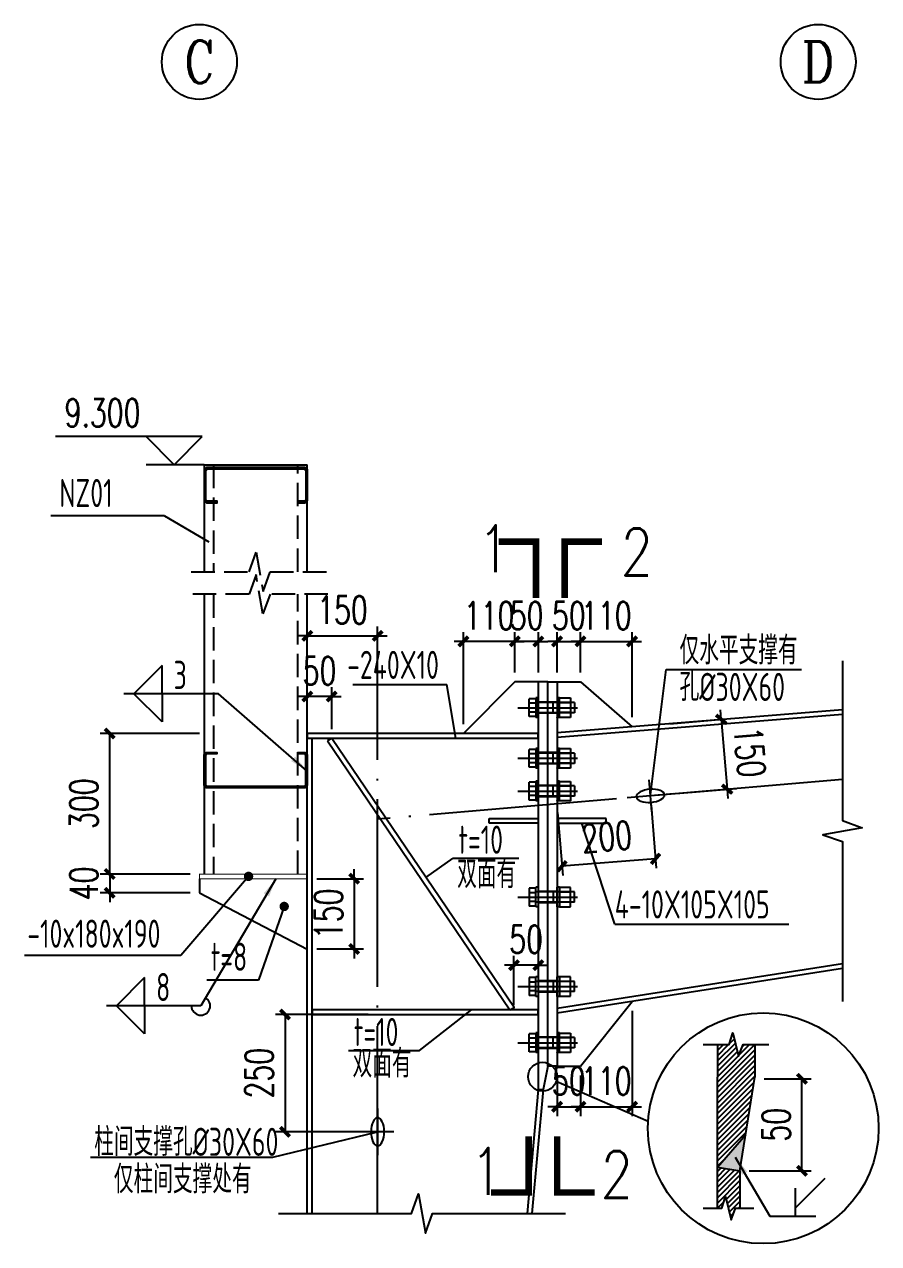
# Model space of a CAD drawing. Extents: x -89996 to 1006241, y -2176 to 440573.
# Drawn here: x 817193 to 826304, y 34280 to 47289 of the extents above; entities that cross this region are included whole.
import ezdxf
from ezdxf.enums import TextEntityAlignment as Align

# ---------------------------------------------------------------- set-up
doc = ezdxf.new("R2010")
doc.units = 0
doc.header["$LTSCALE"] = 1000
doc.header["$MEASUREMENT"] = 0
doc.linetypes.add('DASH', pattern=[0.35, 0.25, -0.1])
doc.linetypes.add('DOTE', pattern=[2.42, 2, -0.2, 0.02, -0.2])
for name, color, linetype in [('AXIS', 3, 'Continuous'), ('AXIS_TEXT', 7, 'Continuous'), ('DOTE', 1, 'DOTE'), ('GL', 150, 'Continuous'), ('LT', 27, 'Continuous'), ('PUB_TEXT', 7, 'Continuous'), ('PZ', 202, 'Continuous'), ('TEXT', 7, 'Continuous'), ('THIN', 7, 'Continuous'), ('WELD', 7, 'Continuous'), ('钢柱', 2, 'Continuous')]:
    doc.layers.add(name, color=color, linetype=linetype)
doc.styles.add('_TCH_AXIS', font='COMPLEX', dxfattribs={"bigfont": 'GBCBIG'})
doc.styles.add('_TCH_DIM', font='SIMPLEX', dxfattribs={"bigfont": 'GBCBIG'})
doc.styles.add('_TCH_DIM_T3', font='SIMPLEX', dxfattribs={"width": 0.705882, "bigfont": 'GBCBIG'})
doc.styles.add('SIM-TSSC', font='simplex.shx', dxfattribs={"width": 0.8, "bigfont": 'tssdchn.shx'})
doc.styles.get("Standard").update_dxf_attribs({"font": 'gbenor.shx', "bigfont": 'gbcbig.shx'})
doc.styles.add('TSSD_Label', font='tssdeng.shx', dxfattribs={"width": 0.7, "bigfont": 'hztxt.shx'})
doc.styles.add('TSSD_Norm', font='tssdeng.shx', dxfattribs={"bigfont": 'hztxt.shx'})
doc.dimstyles.new('TCH_100_5', dxfattribs={"dimtxt": 297.5, "dimasz": 100, "dimexe": 100, "dimexo": 100, "dimgap": 126.25, "dimtad": 1, "dimdec": 0, "dimlfac": 0.2, "dimzin": 0, "dimdsep": 46, "dimtxsty": '_TCH_DIM_T3', "dimblk": 'ARCHTICK', "dimcen": 0.09, "dimclrd": 126, "dimclre": 126, "dimclrt": 7, "dimazin": 2, "dimtfac": 1, "dimtdec": 0, "dimtix": 1, "dimtmove": 2, "dimatfit": 3, "dimfxl": 0, "dimtolj": 1, "dimtzin": 0, "dimarcsym": 0})
doc.dimstyles.new('TSSD_LEADER_STYLE_200.0', dxfattribs={"dimtxt": 0.18, "dimasz": 200, "dimexe": 0.18, "dimexo": 0.0625, "dimgap": 0.09, "dimtad": 0, "dimtih": 1, "dimtoh": 1, "dimdec": 4, "dimzin": 0, "dimdsep": 46, "dimtxsty": 'Standard', "dimcen": 0.09, "dimadec": 0, "dimazin": 0, "dimtfac": 1, "dimtdec": 4, "dimtofl": 0, "dimtmove": 0, "dimatfit": 3, "dimfxl": 0, "dimtolj": 1, "dimtzin": 0, "dimarcsym": 0})

# ---------------------------------------------------------------- blocks, each defined once
blk = doc.blocks.new('_ArchTick')
at = {"color": 0, "linetype": 'ByBlock', "const_width": 0.4}
blk.add_lwpolyline([(-0.5, -0.5), (0.5, 0.5)], dxfattribs=at)
blk = doc.blocks.new('*D406')
at = {"layer": 'Defpoints', "color": 0, "transparency": 16777216}
for p in [(823871, 39059), (822873, 38979), (822927, 38307)]:
    blk.add_point(p, dxfattribs=at)
at = {"layer": 'GL', "color": 126, "lineweight": -2, "transparency": 16777216}
for p, q in [((823879, 38959), (823933, 38287)), ((822881, 38879), (822935, 38207)), ((823925, 38386), (822927, 38307))]:
    blk.add_line(p, q, dxfattribs=at)
at = {"layer": 'GL', "color": 126, "lineweight": -2, "transparency": 16777216, "xscale": 100, "yscale": 100, "zscale": 100}
for p, rotation in [((822927, 38307), 184.5739212586656), ((823925, 38386), 4.573921258665656)]:
    blk.add_blockref('_ArchTick', p, dxfattribs=dict(at, rotation=rotation))
at = {"layer": 'GL', "color": 7, "transparency": 16777216, "insert": (823404, 38621), "char_height": 297.5, "attachment_point": 5, "rotation": 4.5739, "style": '_TCH_DIM_T3'}
blk.add_mtext('\\A1;200', dxfattribs=at)
blk = doc.blocks.new('*D407')
at = {"layer": 'Defpoints', "color": 0, "transparency": 16777216}
for p in [(818103, 39724), (819161, 39724), (819061, 38224)]:
    blk.add_point(p, dxfattribs=at)
at = {"layer": 'GL', "color": 126, "lineweight": -2, "transparency": 16777216}
for p, q in [((819061, 39724), (818003, 39724)), ((818103, 38224), (818103, 39724)), ((818961, 38224), (818003, 38224))]:
    blk.add_line(p, q, dxfattribs=at)
at = {"layer": 'GL', "color": 126, "lineweight": -2, "transparency": 16777216, "xscale": 100, "yscale": 100, "zscale": 100}
for p, rotation in [((818103, 39724), 90), ((818103, 38224), 270)]:
    blk.add_blockref('_ArchTick', p, dxfattribs=dict(at, rotation=rotation))
at = {"layer": 'GL', "color": 7, "transparency": 16777216, "insert": (817828, 38974), "char_height": 297.5, "attachment_point": 5, "rotation": 90, "style": '_TCH_DIM_T3'}
blk.add_mtext('\\A1;300', dxfattribs=at)
blk = doc.blocks.new('*D595')
at = {"layer": 'Defpoints', "color": 0, "transparency": 16777216}
for p in [(823977, 39820), (824041, 39073), (824689, 39129)]:
    blk.add_point(p, dxfattribs=at)
at = {"layer": 'GL', "color": 126, "lineweight": -2, "transparency": 16777216}
for p, q in [((824625, 39875), (824616, 39975)), ((824077, 39828), (824724, 39884)), ((824625, 39875), (824689, 39129)), ((824141, 39082), (824788, 39137)), ((824689, 39129), (824697, 39029))]:
    blk.add_line(p, q, dxfattribs=at)
at = {"layer": 'GL', "color": 126, "lineweight": -2, "transparency": 16777216, "xscale": 100, "yscale": 100, "zscale": 100}
for p, rotation in [((824625, 39875), 274.8994840941116), ((824689, 39129), 94.89948409411167)]:
    blk.add_blockref('_ArchTick', p, dxfattribs=dict(at, rotation=rotation))
at = {"layer": 'GL', "color": 7, "transparency": 16777216, "insert": (824931, 39526), "char_height": 297.5, "attachment_point": 5, "rotation": 274.8995, "style": '_TCH_DIM_T3'}
blk.add_mtext('\\A1;150', dxfattribs=at)
blk = doc.blocks.new('*D596')
at = {"layer": 'Defpoints', "color": 0, "transparency": 16777216}
for p in [(820961, 36724), (819973, 35474), (820961, 35474)]:
    blk.add_point(p, dxfattribs=at)
at = {"layer": 'GL', "color": 126, "lineweight": -2, "transparency": 16777216}
for p, q in [((820861, 36724), (819873, 36724)), ((819973, 36724), (819973, 35474)), ((820861, 35474), (819873, 35474))]:
    blk.add_line(p, q, dxfattribs=at)
at = {"layer": 'GL', "color": 126, "lineweight": -2, "transparency": 16777216, "xscale": 100, "yscale": 100, "zscale": 100}
for p, rotation in [((819973, 36724), 90), ((819973, 35474), 270)]:
    blk.add_blockref('_ArchTick', p, dxfattribs=dict(at, rotation=rotation))
at = {"layer": 'GL', "color": 7, "transparency": 16777216, "insert": (819698, 36099), "char_height": 297.5, "attachment_point": 5, "rotation": 90, "style": '_TCH_DIM_T3'}
blk.add_mtext('\\A1;250', dxfattribs=at)
blk = doc.blocks.new('_WELD004')
at = {"color": 0, "linetype": 'ByBlock'}
for p, q in [((0, 1), (1, 0)), ((0, 0), (0, 1))]:
    blk.add_line(p, q, dxfattribs=at)
blk = doc.blocks.new('*D408')
at = {"layer": 'Defpoints', "color": 0, "transparency": 16777216}
for p in [(824982, 36039), (825486, 36039), (824825, 35057)]:
    blk.add_point(p, dxfattribs=at)
at = {"layer": 'GL', "color": 126, "lineweight": -2, "transparency": 16777216}
for p, q in [((825082, 36039), (825586, 36039)), ((825486, 35057), (825486, 36039)), ((824925, 35057), (825586, 35057))]:
    blk.add_line(p, q, dxfattribs=at)
at = {"layer": 'GL', "color": 126, "lineweight": -2, "transparency": 16777216, "xscale": 100, "yscale": 100, "zscale": 100}
for p, rotation in [((825486, 36039), 90), ((825486, 35057), 270)]:
    blk.add_blockref('_ArchTick', p, dxfattribs=dict(at, rotation=rotation))
at = {"layer": 'GL', "color": 7, "transparency": 16777216, "insert": (825211, 35548), "char_height": 297.5, "attachment_point": 5, "rotation": 90, "style": '_TCH_DIM_T3'}
blk.add_mtext('\\A1;50', dxfattribs=at)
blk = doc.blocks.new('_WELD008')
at = {"color": 0, "linetype": 'ByBlock'}
for p, q in [((0, 0.3), (1.061, 1.361)), ((0, 0), (0, 1))]:
    blk.add_line(p, q, dxfattribs=at)
for tag, p in [('C', (1.286, 1.416)), ('B', (0.288, 0.856)), ('A', (-0.303, -0.009))]:
    blk.add_attdef(tag, text='', height=0.8, dxfattribs=at).set_placement(p, align=Align.CENTER)
blk = doc.blocks.new('*D597')
at = {"layer": 'Defpoints', "color": 0, "transparency": 16777216}
for p in [(819061, 38224), (818103, 38024), (819061, 38024)]:
    blk.add_point(p, dxfattribs=at)
at = {"layer": 'GL', "color": 126, "lineweight": -2, "transparency": 16777216}
for p, q in [((818103, 38224), (818103, 38324)), ((818961, 38224), (818003, 38224)), ((818103, 38224), (818103, 38024)), ((818961, 38024), (818003, 38024)), ((818103, 38024), (818103, 37924))]:
    blk.add_line(p, q, dxfattribs=at)
at = {"layer": 'GL', "color": 126, "lineweight": -2, "transparency": 16777216, "xscale": 100, "yscale": 100, "zscale": 100}
for p, rotation in [((818103, 38224), 270), ((818103, 38024), 90)]:
    blk.add_blockref('_ArchTick', p, dxfattribs=dict(at, rotation=rotation))
at = {"layer": 'GL', "color": 7, "transparency": 16777216, "insert": (817828, 38124), "char_height": 297.5, "attachment_point": 5, "rotation": 90, "style": '_TCH_DIM_T3'}
blk.add_mtext('\\A1;40', dxfattribs=at)
blk = doc.blocks.new('*D409')
at = {"layer": 'Defpoints', "color": 0, "transparency": 16777216}
for p in [(820211, 38174), (820211, 37424), (820711, 37424)]:
    blk.add_point(p, dxfattribs=at)
at = {"layer": 'GL', "color": 126, "lineweight": -2, "transparency": 16777216}
for p, q in [((820711, 38174), (820711, 38274)), ((820311, 38174), (820811, 38174)), ((820711, 38174), (820711, 37424)), ((820311, 37424), (820811, 37424)), ((820711, 37424), (820711, 37324))]:
    blk.add_line(p, q, dxfattribs=at)
at = {"layer": 'GL', "color": 126, "lineweight": -2, "transparency": 16777216, "xscale": 100, "yscale": 100, "zscale": 100}
for p, rotation in [((820711, 38174), 270), ((820711, 37424), 90)]:
    blk.add_blockref('_ArchTick', p, dxfattribs=dict(at, rotation=rotation))
at = {"layer": 'GL', "color": 7, "transparency": 16777216, "insert": (820436, 37799), "char_height": 297.5, "attachment_point": 5, "rotation": 90, "style": '_TCH_DIM_T3'}
blk.add_mtext('\\A1;150', dxfattribs=at)
blk = doc.blocks.new('*D598')
at = {"layer": 'Defpoints', "color": 0, "transparency": 16777216}
for p in [(823125, 40706), (822875, 40274), (823125, 40274)]:
    blk.add_point(p, dxfattribs=at)
at = {"layer": 'GL', "color": 126, "lineweight": -2, "transparency": 16777216}
for p, q in [((822875, 40374), (822875, 40806)), ((823125, 40374), (823125, 40806)), ((822875, 40706), (822775, 40706)), ((822875, 40706), (823125, 40706)), ((823125, 40706), (823225, 40706))]:
    blk.add_line(p, q, dxfattribs=at)
at = {"layer": 'GL', "color": 126, "lineweight": -2, "transparency": 16777216, "xscale": 100, "yscale": 100, "zscale": 100}
blk.add_blockref('_ArchTick', (822875, 40706), dxfattribs=at)
at = {"layer": 'GL', "color": 126, "lineweight": -2, "transparency": 16777216, "xscale": 100, "yscale": 100, "zscale": 100, "rotation": 180}
blk.add_blockref('_ArchTick', (823125, 40706), dxfattribs=at)
at = {"layer": 'GL', "color": 7, "transparency": 16777216, "insert": (823000, 40981), "char_height": 297.5, "attachment_point": 5, "style": '_TCH_DIM_T3'}
blk.add_mtext('\\A1;50', dxfattribs=at)
blk = doc.blocks.new('*D599')
at = {"layer": 'Defpoints', "color": 0, "transparency": 16777216}
for p in [(823675, 40706), (823125, 40274), (823675, 39796)]:
    blk.add_point(p, dxfattribs=at)
at = {"layer": 'GL', "color": 126, "lineweight": -2, "transparency": 16777216}
for p, q in [((823125, 40374), (823125, 40806)), ((823675, 39896), (823675, 40806)), ((823125, 40706), (823025, 40706)), ((823125, 40706), (823675, 40706)), ((823675, 40706), (823775, 40706))]:
    blk.add_line(p, q, dxfattribs=at)
at = {"layer": 'GL', "color": 126, "lineweight": -2, "transparency": 16777216, "xscale": 100, "yscale": 100, "zscale": 100}
blk.add_blockref('_ArchTick', (823125, 40706), dxfattribs=at)
at = {"layer": 'GL', "color": 126, "lineweight": -2, "transparency": 16777216, "xscale": 100, "yscale": 100, "zscale": 100, "rotation": 180}
blk.add_blockref('_ArchTick', (823675, 40706), dxfattribs=at)
at = {"layer": 'GL', "color": 7, "transparency": 16777216, "insert": (823400, 40981), "char_height": 297.5, "attachment_point": 5, "style": '_TCH_DIM_T3'}
blk.add_mtext('\\A1;110', dxfattribs=at)
blk = doc.blocks.new('*D600')
at = {"layer": 'Defpoints', "color": 0, "transparency": 16777216}
for p in [(822425, 40706), (822425, 40274), (822675, 40274)]:
    blk.add_point(p, dxfattribs=at)
at = {"layer": 'GL', "color": 126, "lineweight": -2, "transparency": 16777216}
for p, q in [((822425, 40374), (822425, 40806)), ((822675, 40374), (822675, 40806)), ((822425, 40706), (822325, 40706)), ((822675, 40706), (822425, 40706)), ((822675, 40706), (822775, 40706))]:
    blk.add_line(p, q, dxfattribs=at)
at = {"layer": 'GL', "color": 126, "lineweight": -2, "transparency": 16777216, "xscale": 100, "yscale": 100, "zscale": 100}
blk.add_blockref('_ArchTick', (822425, 40706), dxfattribs=at)
at = {"layer": 'GL', "color": 126, "lineweight": -2, "transparency": 16777216, "xscale": 100, "yscale": 100, "zscale": 100, "rotation": 180}
blk.add_blockref('_ArchTick', (822675, 40706), dxfattribs=at)
at = {"layer": 'GL', "color": 7, "transparency": 16777216, "insert": (822550, 40981), "char_height": 297.5, "attachment_point": 5, "style": '_TCH_DIM_T3'}
blk.add_mtext('\\A1;50', dxfattribs=at)
blk = doc.blocks.new('*D601')
at = {"layer": 'Defpoints', "color": 0, "transparency": 16777216}
for p in [(821876, 40706), (822425, 40274), (821876, 39724)]:
    blk.add_point(p, dxfattribs=at)
at = {"layer": 'GL', "color": 126, "lineweight": -2, "transparency": 16777216}
for p, q in [((821876, 39824), (821876, 40806)), ((822425, 40374), (822425, 40806)), ((821876, 40706), (821776, 40706)), ((822425, 40706), (821876, 40706)), ((822425, 40706), (822525, 40706))]:
    blk.add_line(p, q, dxfattribs=at)
at = {"layer": 'GL', "color": 126, "lineweight": -2, "transparency": 16777216, "xscale": 100, "yscale": 100, "zscale": 100}
blk.add_blockref('_ArchTick', (821876, 40706), dxfattribs=at)
at = {"layer": 'GL', "color": 126, "lineweight": -2, "transparency": 16777216, "xscale": 100, "yscale": 100, "zscale": 100, "rotation": 180}
blk.add_blockref('_ArchTick', (822425, 40706), dxfattribs=at)
at = {"layer": 'GL', "color": 7, "transparency": 16777216, "insert": (822150, 40981), "char_height": 297.5, "attachment_point": 5, "style": '_TCH_DIM_T3'}
blk.add_mtext('\\A1;110', dxfattribs=at)
blk = doc.blocks.new('*D602')
at = {"layer": 'Defpoints', "color": 0, "transparency": 16777216}
for p in [(822875, 36174), (823125, 36174), (823125, 35741)]:
    blk.add_point(p, dxfattribs=at)
at = {"layer": 'GL', "color": 126, "lineweight": -2, "transparency": 16777216}
for p, q in [((822875, 36074), (822875, 35641)), ((823125, 36074), (823125, 35641)), ((822875, 35741), (822775, 35741)), ((822875, 35741), (823125, 35741)), ((823125, 35741), (823225, 35741))]:
    blk.add_line(p, q, dxfattribs=at)
at = {"layer": 'GL', "color": 126, "lineweight": -2, "transparency": 16777216, "xscale": 100, "yscale": 100, "zscale": 100}
blk.add_blockref('_ArchTick', (822875, 35741), dxfattribs=at)
at = {"layer": 'GL', "color": 126, "lineweight": -2, "transparency": 16777216, "xscale": 100, "yscale": 100, "zscale": 100, "rotation": 180}
blk.add_blockref('_ArchTick', (823125, 35741), dxfattribs=at)
at = {"layer": 'GL', "color": 7, "transparency": 16777216, "insert": (823000, 36016), "char_height": 297.5, "attachment_point": 5, "style": '_TCH_DIM_T3'}
blk.add_mtext('\\A1;50', dxfattribs=at)
blk = doc.blocks.new('*D603')
at = {"layer": 'Defpoints', "color": 0, "transparency": 16777216}
for p in [(823675, 36865), (823125, 36174), (823675, 35741)]:
    blk.add_point(p, dxfattribs=at)
at = {"layer": 'GL', "color": 126, "lineweight": -2, "transparency": 16777216}
for p, q in [((823675, 36765), (823675, 35641)), ((823125, 36074), (823125, 35641)), ((823125, 35741), (823025, 35741)), ((823125, 35741), (823675, 35741)), ((823675, 35741), (823775, 35741))]:
    blk.add_line(p, q, dxfattribs=at)
at = {"layer": 'GL', "color": 126, "lineweight": -2, "transparency": 16777216, "xscale": 100, "yscale": 100, "zscale": 100}
blk.add_blockref('_ArchTick', (823125, 35741), dxfattribs=at)
at = {"layer": 'GL', "color": 126, "lineweight": -2, "transparency": 16777216, "xscale": 100, "yscale": 100, "zscale": 100, "rotation": 180}
blk.add_blockref('_ArchTick', (823675, 35741), dxfattribs=at)
at = {"layer": 'GL', "color": 7, "transparency": 16777216, "insert": (823400, 36016), "char_height": 297.5, "attachment_point": 5, "style": '_TCH_DIM_T3'}
blk.add_mtext('\\A1;110', dxfattribs=at)
blk = doc.blocks.new('*D606')
at = {"layer": 'Defpoints', "color": 0, "linetype": 'ByBlock', "transparency": 16777216}
for p in [(820211, 40118), (820211, 39671), (820471, 39671)]:
    blk.add_point(p, dxfattribs=at)
at = {"layer": 'LT', "color": 126, "linetype": 'ByBlock', "lineweight": -2, "transparency": 16777216}
for p, q in [((820211, 39771), (820211, 40218)), ((820471, 39771), (820471, 40218)), ((820211, 40118), (820111, 40118)), ((820471, 40118), (820211, 40118)), ((820471, 40118), (820571, 40118))]:
    blk.add_line(p, q, dxfattribs=at)
at = {"layer": 'LT', "color": 126, "linetype": 'ByBlock', "lineweight": -2, "transparency": 16777216, "xscale": 100, "yscale": 100, "zscale": 100}
blk.add_blockref('_ArchTick', (820211, 40118), dxfattribs=at)
at = {"layer": 'LT', "color": 126, "linetype": 'ByBlock', "lineweight": -2, "transparency": 16777216, "xscale": 100, "yscale": 100, "zscale": 100, "rotation": 180}
blk.add_blockref('_ArchTick', (820471, 40118), dxfattribs=at)
at = {"layer": 'LT', "color": 7, "linetype": 'ByBlock', "transparency": 16777216, "insert": (820341, 40393), "char_height": 297.5, "attachment_point": 5, "style": '_TCH_DIM_T3'}
blk.add_mtext('\\A1;50', dxfattribs=at)
blk = doc.blocks.new('*D427')
at = {"layer": 'Defpoints', "color": 0, "linetype": 'ByBlock', "transparency": 16777216}
for p in [(822415, 37252), (822415, 36724), (822675, 36724)]:
    blk.add_point(p, dxfattribs=at)
at = {"layer": 'LT', "color": 126, "linetype": 'ByBlock', "lineweight": -2, "transparency": 16777216}
for p, q in [((822415, 36824), (822415, 37352)), ((822675, 36824), (822675, 37352)), ((822415, 37252), (822315, 37252)), ((822675, 37252), (822415, 37252)), ((822675, 37252), (822775, 37252))]:
    blk.add_line(p, q, dxfattribs=at)
at = {"layer": 'LT', "color": 126, "linetype": 'ByBlock', "lineweight": -2, "transparency": 16777216, "xscale": 100, "yscale": 100, "zscale": 100}
blk.add_blockref('_ArchTick', (822415, 37252), dxfattribs=at)
at = {"layer": 'LT', "color": 126, "linetype": 'ByBlock', "lineweight": -2, "transparency": 16777216, "xscale": 100, "yscale": 100, "zscale": 100, "rotation": 180}
blk.add_blockref('_ArchTick', (822675, 37252), dxfattribs=at)
at = {"layer": 'LT', "color": 7, "linetype": 'ByBlock', "transparency": 16777216, "insert": (822545, 37527), "char_height": 297.5, "attachment_point": 5, "style": '_TCH_DIM_T3'}
blk.add_mtext('\\A1;50', dxfattribs=at)
blk = doc.blocks.new('*D1531')
at = {"layer": 'Defpoints', "color": 0, "transparency": 16777216}
for p in [(820961, 40766), (820211, 39731), (820961, 39731)]:
    blk.add_point(p, dxfattribs=at)
at = {"layer": 'GL', "color": 126, "lineweight": -2, "transparency": 16777216}
for p, q in [((820211, 39831), (820211, 40866)), ((820961, 39831), (820961, 40866)), ((820211, 40766), (820111, 40766)), ((820211, 40766), (820961, 40766)), ((820961, 40766), (821061, 40766))]:
    blk.add_line(p, q, dxfattribs=at)
at = {"layer": 'GL', "color": 126, "lineweight": -2, "transparency": 16777216, "xscale": 100, "yscale": 100, "zscale": 100}
blk.add_blockref('_ArchTick', (820211, 40766), dxfattribs=at)
at = {"layer": 'GL', "color": 126, "lineweight": -2, "transparency": 16777216, "xscale": 100, "yscale": 100, "zscale": 100, "rotation": 180}
blk.add_blockref('_ArchTick', (820961, 40766), dxfattribs=at)
at = {"layer": 'GL', "color": 7, "transparency": 16777216, "insert": (820586, 41041), "char_height": 297.5, "attachment_point": 5, "style": '_TCH_DIM_T3'}
blk.add_mtext('\\A1;150', dxfattribs=at)

msp = doc.modelspace()

# ---------------------------------------------------------------- hatches: boundary and pattern name
at = {"layer": 'AXIS'}
msp.add_hatch(color=256, dxfattribs=at).paths.add_polyline_path([(824886.52, 35443.51), (824584.64, 35095.14), (824824.64, 35056.74)])
at = {"layer": 'PZ'}
h = msp.add_hatch(dxfattribs=at)
h.set_pattern_fill('ANSI31', color=256, scale=25, style=0)
h.set_pattern_definition([(45, (69634.61, -804370.263), (-28.0633004, 28.0633004), [])])
h.paths.add_polyline_path([(824809.79, 36279.96), (824750.64, 36529.65), (824710.64, 36404.65), (824584.64, 36404.65), (824584.64, 36056.74), (824584.64, 35095.14), (824886.52, 35443.51), (824984.64, 36056.74), (824984.64, 36404.65), (824858.64, 36404.65)])
h.paths.add_polyline_path([(824584.64, 35095.14), (824584.64, 34659.62), (824630.64, 34659.62), (824670.64, 34784.62), (824729.79, 34534.93), (824778.64, 34659.62), (824824.64, 34659.62), (824824.64, 35056.74)])

# ---------------------------------------------------------------- linework, layer by layer
for p, q in [((822577.11, 39903.46), (822577.11, 40093.98)), ((822649.71, 40093.98), (822577.11, 40093.98)), ((822649.71, 40103.72), (822649.71, 39893.72)), ((822674.71, 40103.72), (822649.71, 40103.72)), ((822674.71, 40103.72), (822674.71, 40100.87)), ((822674.71, 39893.72), (822674.71, 40103.72)), ((822874.71, 40103.72), (822874.71, 39893.72)), ((822899.71, 40103.72), (822874.71, 40103.72)), ((822899.71, 39893.72), (822899.71, 40103.72)), ((822899.71, 40102.64), (823017.71, 40102.64)), ((823017.71, 40102.64), (823017.71, 39894.8)), ((822457.21, 39998.72), (823092.21, 39998.72)), ((822649.71, 40046.35), (822577.11, 40046.35)), ((822649.71, 39951.09), (822577.11, 39951.09)), ((822674.71, 40053.72), (822649.71, 40053.72)), ((822674.71, 39943.72), (822649.71, 39943.72)), ((822834.71, 40058.72), (822674.71, 40058.72)), ((822834.71, 40053.72), (822674.71, 40053.72)), ((822834.71, 39943.72), (822674.71, 39943.72)), ((822674.71, 39938.72), (822674.71, 39941.66)), ((822674.71, 39940.4), (822674.71, 39938.72)), ((822834.71, 39938.72), (822674.71, 39938.72)), ((822834.71, 39938.72), (822834.71, 40058.72)), ((822874.71, 40058.72), (822834.71, 40058.72)), ((823059.71, 40053.72), (822834.71, 40053.72)), ((823059.71, 39943.72), (822834.71, 39943.72)), ((822834.71, 39938.72), (822834.71, 39941.66)), ((822834.71, 39940.4), (822834.71, 39938.72)), ((822874.71, 39938.72), (822834.71, 39938.72)), ((822874.71, 40058.72), (822874.71, 40055.78)), ((822874.71, 40057.03), (822874.71, 40058.72)), ((823017.71, 40050.68), (822899.71, 40050.68)), ((823017.71, 39946.76), (822899.71, 39946.76)), ((823059.71, 40053.72), (823059.71, 39943.72)), ((823059.71, 40050.87), (823059.71, 40053.72)), ((822649.71, 39903.46), (822577.11, 39903.46)), ((822674.71, 39893.72), (822649.71, 39893.72)), ((822874.71, 39893.72), (822874.71, 39896.57)), ((822899.71, 39893.72), (822874.71, 39893.72)), ((823017.71, 39894.8), (822899.71, 39894.8)), ((822577.11, 39363.61), (822577.11, 39554.14)), ((822649.71, 39554.14), (822577.11, 39554.14)), ((822649.71, 39563.87), (822649.71, 39353.87)), ((822674.71, 39563.87), (822649.71, 39563.87)), ((822674.71, 39563.87), (822674.71, 39561.02)), ((822674.71, 39353.87), (822674.71, 39563.87)), ((822874.71, 39563.87), (822874.71, 39353.87)), ((822899.71, 39563.87), (822874.71, 39563.87)), ((822899.71, 39353.87), (822899.71, 39563.87)), ((822899.71, 39562.8), (823017.71, 39562.8)), ((823017.71, 39562.8), (823017.71, 39354.95)), ((822457.21, 39458.87), (823092.21, 39458.87)), ((822649.71, 39506.5), (822577.11, 39506.5)), ((822674.71, 39513.87), (822649.71, 39513.87)), ((822834.71, 39518.87), (822674.71, 39518.87)), ((822834.71, 39513.87), (822674.71, 39513.87)), ((822834.71, 39398.87), (822834.71, 39518.87)), ((822874.71, 39518.87), (822834.71, 39518.87)), ((823059.71, 39513.87), (822834.71, 39513.87)), ((822874.71, 39518.87), (822874.71, 39515.94)), ((822874.71, 39517.19), (822874.71, 39518.87)), ((823017.71, 39510.83), (822899.71, 39510.83)), ((823059.71, 39513.87), (823059.71, 39403.87)), ((823059.71, 39511.02), (823059.71, 39513.87)), ((822649.71, 39411.24), (822577.11, 39411.24)), ((822649.71, 39363.61), (822577.11, 39363.61)), ((822674.71, 39403.87), (822649.71, 39403.87)), ((822674.71, 39353.87), (822649.71, 39353.87)), ((822834.71, 39403.87), (822674.71, 39403.87)), ((822674.71, 39398.87), (822674.71, 39401.81)), ((822674.71, 39400.56), (822674.71, 39398.87)), ((822834.71, 39398.87), (822674.71, 39398.87)), ((823059.71, 39403.87), (822834.71, 39403.87)), ((822834.71, 39398.87), (822834.71, 39401.81)), ((822834.71, 39400.56), (822834.71, 39398.87)), ((822874.71, 39398.87), (822834.71, 39398.87)), ((822874.71, 39353.87), (822874.71, 39356.72)), ((822899.71, 39353.87), (822874.71, 39353.87)), ((823017.71, 39406.91), (822899.71, 39406.91)), ((823017.71, 39354.95), (822899.71, 39354.95)), ((822577.11, 39013.61), (822577.11, 39204.14)), ((822649.71, 39204.14), (822577.11, 39204.14)), ((822649.71, 39213.87), (822649.71, 39003.87)), ((822674.71, 39213.87), (822649.71, 39213.87)), ((822674.71, 39163.87), (822649.71, 39163.87)), ((822674.71, 39213.87), (822674.71, 39211.02)), ((822674.71, 39003.87), (822674.71, 39213.87)), ((822834.71, 39168.87), (822674.71, 39168.87)), ((822834.71, 39163.87), (822674.71, 39163.87)), ((822834.71, 39048.87), (822834.71, 39168.87)), ((822874.71, 39168.87), (822834.71, 39168.87)), ((823059.71, 39163.87), (822834.71, 39163.87)), ((822874.71, 39213.87), (822874.71, 39003.87)), ((822899.71, 39213.87), (822874.71, 39213.87)), ((822874.71, 39168.87), (822874.71, 39165.94)), ((822874.71, 39167.19), (822874.71, 39168.87)), ((822899.71, 39003.87), (822899.71, 39213.87)), ((822899.71, 39212.8), (823017.71, 39212.8)), ((823017.71, 39160.83), (822899.71, 39160.83)), ((823017.71, 39212.8), (823017.71, 39004.95)), ((823059.71, 39163.87), (823059.71, 39053.87)), ((823059.71, 39161.02), (823059.71, 39163.87)), ((823884.85, 38888.01), (823857.59, 39229.06)), ((822457.21, 39108.87), (823092.21, 39108.87)), ((822649.71, 39156.5), (822577.11, 39156.5)), ((822649.71, 39061.24), (822577.11, 39061.24)), ((822674.71, 39053.87), (822649.71, 39053.87)), ((822834.71, 39053.87), (822674.71, 39053.87)), ((822674.71, 39048.87), (822674.71, 39051.81)), ((822674.71, 39050.56), (822674.71, 39048.87)), ((822834.71, 39048.87), (822674.71, 39048.87)), ((823059.71, 39053.87), (822834.71, 39053.87)), ((822834.71, 39048.87), (822834.71, 39051.81)), ((822834.71, 39050.56), (822834.71, 39048.87)), ((822874.71, 39048.87), (822834.71, 39048.87)), ((823017.71, 39056.91), (822899.71, 39056.91)), ((824120.42, 39078.44), (823622.01, 39038.65)), ((822649.71, 39013.61), (822577.11, 39013.61)), ((822674.71, 39003.87), (822649.71, 39003.87)), ((822874.71, 39003.87), (822874.71, 39006.72)), ((822899.71, 39003.87), (822874.71, 39003.87)), ((823017.71, 39004.95), (822899.71, 39004.95)), ((822577.11, 38072.56), (822577.11, 37882.04)), ((822649.71, 38072.56), (822577.11, 38072.56)), ((822649.71, 38024.93), (822577.11, 38024.93)), ((822674.71, 38082.3), (822649.71, 38082.3)), ((822649.71, 37872.3), (822649.71, 38082.3)), ((822674.71, 38032.3), (822649.71, 38032.3)), ((822674.71, 38082.3), (822674.71, 37872.3)), ((822674.71, 38037.3), (822674.71, 38034.36)), ((822674.71, 38035.61), (822674.71, 38037.3)), ((822834.71, 38037.3), (822674.71, 38037.3)), ((822834.71, 38032.3), (822674.71, 38032.3)), ((822834.71, 38037.3), (822834.71, 37917.3)), ((822834.71, 38037.3), (822834.71, 38034.36)), ((822834.71, 38035.61), (822834.71, 38037.3)), ((822874.71, 38037.3), (822834.71, 38037.3)), ((823059.71, 38032.3), (822834.71, 38032.3)), ((822874.71, 38082.3), (822874.71, 38079.45)), ((822874.71, 37872.3), (822874.71, 38082.3)), ((822899.71, 38082.3), (822874.71, 38082.3)), ((822899.71, 38082.3), (822899.71, 37872.3)), ((823017.71, 38081.22), (822899.71, 38081.22)), ((823017.71, 38029.26), (822899.71, 38029.26)), ((823017.71, 37873.38), (823017.71, 38081.22)), ((823059.71, 37922.3), (823059.71, 38032.3)), ((822457.21, 37977.3), (823092.21, 37977.3)), ((822649.71, 37929.67), (822577.11, 37929.67)), ((822649.71, 37882.04), (822577.11, 37882.04)), ((822674.71, 37922.3), (822649.71, 37922.3)), ((822674.71, 37872.3), (822649.71, 37872.3)), ((822834.71, 37922.3), (822674.71, 37922.3)), ((822834.71, 37917.3), (822674.71, 37917.3)), ((822674.71, 37872.3), (822674.71, 37875.15)), ((823059.71, 37922.3), (822834.71, 37922.3)), ((822874.71, 37917.3), (822834.71, 37917.3)), ((822874.71, 37917.3), (822874.71, 37920.24)), ((822874.71, 37918.98), (822874.71, 37917.3)), ((822899.71, 37872.3), (822874.71, 37872.3)), ((823017.71, 37925.34), (822899.71, 37925.34)), ((822899.71, 37873.38), (823017.71, 37873.38)), ((823059.71, 37925.15), (823059.71, 37922.3)), ((822577.11, 37118.98), (822577.11, 36928.46)), ((822649.71, 37118.98), (822577.11, 37118.98)), ((822674.71, 37128.72), (822649.71, 37128.72)), ((822649.71, 36918.72), (822649.71, 37128.72)), ((822674.71, 37078.72), (822649.71, 37078.72)), ((822674.71, 37128.72), (822674.71, 36918.72)), ((822674.71, 37083.72), (822674.71, 37080.78)), ((822674.71, 37082.03), (822674.71, 37083.72)), ((822834.71, 37083.72), (822674.71, 37083.72)), ((822834.71, 37078.72), (822674.71, 37078.72)), ((822834.71, 37083.72), (822834.71, 36963.72)), ((822834.71, 37083.72), (822834.71, 37080.78)), ((822834.71, 37082.03), (822834.71, 37083.72)), ((822874.71, 37083.72), (822834.71, 37083.72)), ((823059.71, 37078.72), (822834.71, 37078.72)), ((822874.71, 37128.72), (822874.71, 37125.87)), ((822874.71, 36918.72), (822874.71, 37128.72)), ((822899.71, 37128.72), (822874.71, 37128.72)), ((822899.71, 37128.72), (822899.71, 36918.72)), ((823017.71, 37127.64), (822899.71, 37127.64)), ((823017.71, 37075.68), (822899.71, 37075.68)), ((823017.71, 36919.8), (823017.71, 37127.64)), ((823059.71, 36968.72), (823059.71, 37078.72)), ((822457.21, 37023.72), (823092.21, 37023.72)), ((822649.71, 37071.35), (822577.11, 37071.35)), ((822649.71, 36976.09), (822577.11, 36976.09)), ((822674.71, 36968.72), (822649.71, 36968.72)), ((822834.71, 36968.72), (822674.71, 36968.72)), ((822834.71, 36963.72), (822674.71, 36963.72)), ((823059.71, 36968.72), (822834.71, 36968.72)), ((822874.71, 36963.72), (822834.71, 36963.72)), ((822874.71, 36963.72), (822874.71, 36966.66)), ((822874.71, 36965.4), (822874.71, 36963.72)), ((823017.71, 36971.76), (822899.71, 36971.76)), ((823059.71, 36971.57), (823059.71, 36968.72)), ((822649.71, 36928.46), (822577.11, 36928.46)), ((822674.71, 36918.72), (822649.71, 36918.72)), ((822674.71, 36918.72), (822674.71, 36921.57)), ((822899.71, 36918.72), (822874.71, 36918.72)), ((822899.71, 36919.8), (823017.71, 36919.8)), ((822577.11, 36328.46), (822577.11, 36518.98)), ((822649.71, 36518.98), (822577.11, 36518.98)), ((822649.71, 36471.35), (822577.11, 36471.35)), ((822649.71, 36528.72), (822649.71, 36318.72)), ((822674.71, 36528.72), (822649.71, 36528.72)), ((822674.71, 36478.72), (822649.71, 36478.72)), ((822674.71, 36528.72), (822674.71, 36525.87)), ((822674.71, 36318.72), (822674.71, 36528.72)), ((822834.71, 36483.72), (822674.71, 36483.72)), ((822834.71, 36478.72), (822674.71, 36478.72)), ((822834.71, 36363.72), (822834.71, 36483.72)), ((822874.71, 36483.72), (822834.71, 36483.72)), ((823059.71, 36478.72), (822834.71, 36478.72)), ((822874.71, 36528.72), (822874.71, 36318.72)), ((822899.71, 36528.72), (822874.71, 36528.72)), ((822874.71, 36483.72), (822874.71, 36480.78)), ((822874.71, 36482.03), (822874.71, 36483.72)), ((822899.71, 36318.72), (822899.71, 36528.72)), ((822899.71, 36527.64), (823017.71, 36527.64)), ((823017.71, 36475.68), (822899.71, 36475.68)), ((823017.71, 36527.64), (823017.71, 36319.8)), ((823059.71, 36478.72), (823059.71, 36368.72)), ((823059.71, 36475.87), (823059.71, 36478.72)), ((822457.21, 36423.72), (823092.21, 36423.72)), ((822494.71, 36423.72), (822999.71, 36423.72)), ((822649.71, 36376.09), (822577.11, 36376.09)), ((822649.71, 36328.46), (822577.11, 36328.46)), ((822674.71, 36368.72), (822649.71, 36368.72)), ((822674.71, 36318.72), (822649.71, 36318.72)), ((822834.71, 36368.72), (822674.71, 36368.72)), ((822674.71, 36363.72), (822674.71, 36366.66)), ((822674.71, 36365.4), (822674.71, 36363.72)), ((822834.71, 36363.72), (822674.71, 36363.72)), ((823059.71, 36368.72), (822834.71, 36368.72)), ((822834.71, 36363.72), (822834.71, 36366.66)), ((822834.71, 36365.4), (822834.71, 36363.72)), ((822874.71, 36363.72), (822834.71, 36363.72)), ((822874.71, 36318.72), (822874.71, 36321.57)), ((822899.71, 36318.72), (822874.71, 36318.72)), ((823017.71, 36371.76), (822899.71, 36371.76)), ((823017.71, 36319.8), (822899.71, 36319.8)), ((820961.03, 35723.88), (820960.95, 35223.88)), ((821132.06, 35473.87), (820789.92, 35473.89))]:
    msp.add_line(p, q)
at = {"extrusion": (0, 0, -1)}
for centre, major_axis in [((823871.22, 39058.54), (-149.52, -11.93)), ((820960.99, 35473.88), (-0.03, -150))]:
    msp.add_ellipse(centre, major_axis=major_axis, ratio=0.46666667, dxfattribs=at)
at = {"layer": 'AXIS'}
for p, q in [((819090.99, 42891.03), (817525.99, 42891.03)), ((818790.99, 42591.03), (818490.99, 42891.03)), ((818790.99, 42591.03), (819090.99, 42891.03)), ((819110.99, 42591.03), (818490.99, 42591.03)), ((818686.38, 42047.36), (817474.27, 42047.36)), ((818686.38, 42047.36), (819160.99, 41768.22)), ((823870.4, 39068.79), (824037.12, 40405.48)), ((824037.12, 40405.48), (825481.31, 40405.48)), ((820694.82, 40246.43), (821697.94, 40246.43)), ((821796.69, 39673.72), (821697.94, 40246.43)), ((819261.97, 40148.26), (818254.47, 40148.26)), ((823489.86, 37689.09), (823137.21, 38765.58)), ((821475.37, 38187.68), (821766.93, 38393.43)), ((821766.93, 38393.43), (822467.12, 38393.43)), ((819583.95, 38198.72), (818863.2, 37352.91)), ((819964.36, 37877.88), (819689.91, 37090.45)), ((823489.86, 37689.09), (825346.66, 37689.09)), ((818863.2, 37352.91), (817193.45, 37352.91)), ((819689.91, 37090.45), (819138.1, 37090.45)), ((819074.88, 36818.13), (818067.37, 36818.13)), ((821408.31, 36341.76), (821960.62, 36773.88)), ((820651.24, 36341.76), (821408.31, 36341.76)), ((822865.91, 36012.83), (823845.5, 35586.83)), ((819841.69, 35202.83), (820960.99, 35473.88)), ((824584.64, 35095.14), (824886.52, 35443.51)), ((817898.88, 35202.83), (819841.69, 35202.83)), ((824584.64, 35095.14), (824824.64, 35056.74)), ((825142.26, 34571.66), (825634.65, 34571.66))]:
    msp.add_line(p, q, dxfattribs=at)
at = {"layer": 'AXIS', "color": 3, "const_width": 70}
for points in [[(822650.23, 41169.27), (822650.23, 41769.27), (822250.23, 41769.27)], [(822955.48, 41169.27), (822955.48, 41769.27), (823355.48, 41769.27)], [(822570.77, 35426.14), (822570.77, 34826.14), (822170.77, 34826.14)], [(822876.02, 35426.14), (822876.02, 34826.14), (823276.02, 34826.14)]]:
    msp.add_lwpolyline(points, dxfattribs=at)
at = {"layer": 'AXIS', "const_width": 50}
for points in [[(819608.95, 38198.72, -1), (819558.95, 38198.72, -1)], [(819939.36, 37877.88, 1), (819989.36, 37877.88, 1)]]:
    msp.add_lwpolyline(points, format="xyb", close=True, dxfattribs=at)
at = {"layer": 'AXIS'}
for points in [[(824434.64, 36404.65), (824584.64, 36404.65), (824710.64, 36404.65), (824750.64, 36529.65), (824809.79, 36279.96), (824858.64, 36404.65), (824984.64, 36404.65), (825134.64, 36404.65)], [(824434.64, 34659.62), (824584.64, 34659.62), (824630.64, 34659.62), (824670.64, 34784.62), (824729.79, 34534.93), (824778.64, 34659.62), (824824.64, 34659.62), (824974.64, 34659.62)]]:
    msp.add_lwpolyline(points, dxfattribs=at)
for centre, radius in [((819059.54, 46889.46), 400), ((825659.54, 46889.46), 400), ((825073.6, 35510.91), 1230.44), ((822719.79, 36061.28), 153.94)]:
    msp.add_circle(centre, radius, dxfattribs=at)
msp.add_arc((819074.88, 36818.13), 100, 180, 59.395003, dxfattribs=at)
at = {"layer": 'DOTE'}
for p, q in [((820960.99, 34601.09), (820960.99, 40375.97)), ((825918.1, 39234), (820960.99, 38809.08))]:
    msp.add_line(p, q, dxfattribs=at)
at = {"layer": 'GL'}
for p, q in [((825918.1, 39975.19), (822874.71, 39731.72)), ((825918.1, 39925.03), (822874.71, 39681.56)), ((825918.1, 37266.22), (822874.71, 36789.98)), ((825918.1, 37215.61), (822874.71, 36739.37))]:
    msp.add_line(p, q, dxfattribs=at)
msp.add_lwpolyline([(825918.1, 40499.49), (825918.1, 38794.21), (826128.1, 38717.78), (825708.1, 38643.72), (825918.1, 38569.21), (825918.1, 36863.94)], dxfattribs=at)
at = {"layer": 'LT'}
for p, q in [((819110.99, 42591.03), (820210.99, 42591.03)), ((819110.99, 42591.03), (819110.99, 41448.69)), ((819210.99, 42591.03), (819210.99, 42561.03)), ((820210.99, 41448.69), (820210.99, 42591.03))]:
    msp.add_line(p, q, dxfattribs=at)
at = {"layer": 'LT', "color": 8, "linetype": 'DASH'}
for p, q in [((819210.99, 42591.03), (819210.99, 41448.69)), ((820110.99, 41448.69), (820110.99, 42591.03)), ((819210.99, 41209.09), (819210.99, 38223.72)), ((820110.99, 38223.72), (820110.99, 41209.09))]:
    msp.add_line(p, q, dxfattribs=at)
at = {"layer": 'LT', "linetype": 'ByBlock'}
for p, q in [((819110.99, 41209.09), (819110.99, 38223.72)), ((820210.99, 38223.72), (820210.99, 41209.09))]:
    msp.add_line(p, q, dxfattribs=at)
at = {"layer": 'LT'}
for points in [[(820108.96, 42201.05), (820108.96, 42186.05), (820189.33, 42186.05), (820211.83, 42208.55), (820211.83, 42538.55), (820189.33, 42561.05), (819134.33, 42561.05), (819111.83, 42538.55), (819111.83, 42208.55), (819134.33, 42186.05), (819248.42, 42186.05), (819248.42, 42201.05), (819141.83, 42201.05), (819126.83, 42216.05), (819126.83, 42531.05), (819141.83, 42546.05), (820181.83, 42546.05), (820196.83, 42531.05), (820196.83, 42216.05), (820181.83, 42201.05), (820108.96, 42201.05)], [(820108.12, 39505.2), (820108.12, 39520.2), (820188.49, 39520.2), (820210.99, 39497.7), (820210.99, 39167.7), (820188.49, 39145.2), (819133.49, 39145.2), (819110.99, 39167.7), (819110.99, 39497.7), (819133.49, 39520.2), (819247.58, 39520.2), (819247.58, 39505.2), (819140.99, 39505.2), (819125.99, 39490.2), (819125.99, 39175.2), (819140.99, 39160.2), (820180.99, 39160.2), (820195.99, 39175.2), (820195.99, 39490.2), (820180.99, 39505.2), (820108.12, 39505.2)]]:
    msp.add_lwpolyline(points, close=True, dxfattribs=at)
at = {"layer": 'LT', "color": 8, "linetype": 'DASH'}
for points in [[(818973.1, 41448.69), (819589.48, 41448.69), (819665.92, 41658.69), (819739.97, 41238.69), (819814.48, 41448.69), (820430.87, 41448.69)], [(820430.87, 41209.09), (819814.48, 41209.09), (819738.05, 40999.09), (819663.99, 41419.09), (819589.48, 41209.09), (818973.1, 41209.09)]]:
    msp.add_lwpolyline(points, dxfattribs=at)
at = {"layer": 'PZ'}
for p, q in [((822424.71, 40273.72), (821875.65, 39723.72)), ((822674.71, 40273.72), (822424.71, 40273.72)), ((822874.71, 40273.72), (823124.71, 40273.72)), ((823124.71, 40273.72), (823674.92, 39795.74)), ((822149.71, 38765.58), (822149.71, 38815.58)), ((822149.71, 38815.58), (822674.71, 38815.58)), ((823399.71, 38815.58), (822874.71, 38815.58)), ((823399.71, 38765.58), (823399.71, 38815.58)), ((822674.71, 38765.58), (822149.71, 38765.58)), ((822874.71, 38765.58), (823399.71, 38765.58)), ((819060.99, 38173.72), (819060.99, 38023.72)), ((819060.99, 38023.72), (820210.99, 37423.72)), ((823124.71, 36173.72), (823675.08, 36864.61)), ((824584.64, 36404.65), (824584.64, 36056.74)), ((824984.64, 36404.65), (824984.64, 36056.74)), ((822774.71, 36173.72), (822724.74, 35923.72)), ((822874.71, 36173.72), (823124.71, 36173.72)), ((824584.64, 34659.62), (824584.64, 36056.74)), ((824824.64, 35056.74), (824984.64, 36056.74)), ((824824.64, 35056.74), (824824.64, 34659.62))]:
    msp.add_line(p, q, dxfattribs=at)
msp.add_lwpolyline([(822774.71, 36173.72), (822774.71, 40273.72), (822674.71, 40273.72), (822674.71, 35923.72), (822724.74, 35923.72)], dxfattribs=at)
msp.add_lwpolyline([(822874.71, 36173.72), (822774.71, 36173.72), (822774.71, 40273.72), (822874.71, 40273.72)], close=True, dxfattribs=at)
at = {"layer": 'PZ', "const_width": 10}
msp.add_lwpolyline([(819060.99, 38223.72), (820210.99, 38223.72), (820210.99, 38173.72), (819060.99, 38173.72)], close=True, dxfattribs=at)
at = {"layer": '钢柱'}
for p, q in [((820210.99, 34601.09), (820210.99, 39673.72)), ((820260.99, 34601.09), (820260.99, 39673.72)), ((822674.71, 35923.72), (822555.39, 34601.09)), ((822724.74, 35923.72), (822605.42, 34601.09))]:
    msp.add_line(p, q, dxfattribs=at)
for points in [[(820210.99, 39673.72), (822674.71, 39673.72), (822674.71, 39723.72), (820210.99, 39723.72)], [(820427.73, 39646.51), (822372.12, 36773.88), (822415.55, 36798.66), (820471.15, 39671.3)], [(820260.99, 36723.88), (822674.71, 36723.88), (822674.71, 36773.88), (820260.99, 36773.88)]]:
    msp.add_lwpolyline(points, close=True, dxfattribs=at)
msp.add_lwpolyline([(819904.46, 34601.09), (821321.95, 34601.09), (821398.38, 34811.09), (821472.44, 34391.09), (821546.95, 34601.09), (822964.44, 34601.09)], dxfattribs=at)

# ---------------------------------------------------------------- block references
at = {"layer": 'AXIS', "yscale": 300, "zscale": 300}
for name, p, xscale in [('_WELD004', (818661.97, 40148.26), -300), ('_WELD008', (825416.11, 34571.66), 300)]:
    msp.add_blockref(name, p, dxfattribs=dict(at, xscale=xscale))
at = {"layer": 'AXIS', "xscale": 300, "yscale": 300, "zscale": 300, "rotation": 180}
msp.add_blockref('_WELD004', (818661.97, 40148.26), dxfattribs=at)
at = {"layer": 'WELD', "xscale": -300, "yscale": 300, "zscale": 300}
msp.add_blockref('_WELD004', (818474.88, 36818.13), dxfattribs=at)
at = {"layer": 'WELD', "xscale": 300, "yscale": 300, "zscale": 300, "rotation": 180}
msp.add_blockref('_WELD004', (818474.88, 36818.13), dxfattribs=at)

# ---------------------------------------------------------------- texts
at = {"layer": 'AXIS', "color": 3, "style": 'SIM-TSSC', "width": 0.8}
for s, p in [('1', (822030.83, 41443.31)), ('2', (823552.98, 41410.7)), ('1', (821951.37, 34802.14)), ('2', (823339.5, 34767.48))]:
    msp.add_text(s, height=500, dxfattribs=at).set_placement(p)
at = {"layer": 'AXIS_TEXT', "style": '_TCH_AXIS'}
for s, height, p, p2 in [('C', 455.69, (818896.79, 46661.61), (819222.28, 46661.61)), ('D', 435.26, (825483.36, 46671.83), (825835.71, 46671.83))]:
    msp.add_text(s, height=height, dxfattribs=at).set_placement(p, p2, align=Align.FIT)
at = {"layer": 'PUB_TEXT', "style": '_TCH_DIM', "width": 0.705882}
msp.add_text('9.300', height=297.5, dxfattribs=at).set_placement((817621.99, 42996.03))
at = {"layer": 'TEXT', "width": 0.7}
for s, style, p in [('NZ01', 'TSSD_Norm', (817565.68, 42138.59)), ('-240X10', 'TSSD_Norm', (820635.47, 40305.57)), ('3', 'TSSD_Label', (818785.05, 40198.26)), ('t=10', 'TSSD_Norm', (821822.75, 38439.96)), ('双面有', 'TSSD_Norm', (821808.94, 38072.85)), ('4-10X105X105', 'TSSD_Norm', (823489.86, 37749.54)), ('-10x180x190', 'TSSD_Norm', (817224.58, 37437.08)), ('t=8', 'TSSD_Norm', (819180.97, 37190.91)), ('8', 'TSSD_Label', (818597.95, 36868.13)), ('t=10', 'TSSD_Norm', (820707.07, 36388.28)), ('双面有', 'TSSD_Norm', (820693.25, 36052.59))]:
    msp.add_text(s, height=300, dxfattribs=dict(at, style=style)).set_placement(p)
at = {"layer": 'THIN', "style": 'TSSD_Norm', "width": 0.7}
for s, p in [('仅水平支撑有', (824181.05, 40459.74)), ('孔%%c30X60', (824181.05, 40070.42)), ('柱间支撑孔%%C30X60', (817938.06, 35216.42)), ('仅柱间支撑处有', (818147.54, 34816.77))]:
    msp.add_text(s, height=300, dxfattribs=at).set_placement(p)

# ---------------------------------------------------------------- dimensions: what is measured, and where the dimension line sits
at = {"layer": 'GL'}
for base, p1, p2, picture, middle in [((820960.99, 40765.51), (820210.99, 39731.04), (820960.99, 39731.04), '*D1531', (820585.99, 41040.51)), ((823124.71, 40706.35), (822874.71, 40273.72), (823124.71, 40273.72), '*D598', (822999.71, 40981.35)), ((823674.92, 40706.35), (823124.71, 40273.72), (823674.92, 39795.74), '*D599', (823399.81, 40981.35)), ((823675.08, 35741.08), (823124.71, 36173.72), (823675.08, 36864.61), '*D603', (823399.9, 36016.08)), ((823124.71, 35741.08), (822874.71, 36173.72), (823124.71, 36173.72), '*D602', (822999.71, 36016.08))]:
    dim = msp.add_linear_dim(base=base, p1=p1, p2=p2, dimstyle='TCH_100_5', dxfattribs=at)
    dim.commit()
    dim.dimension.update_dxf_attribs({"geometry": picture, "text_midpoint": middle})
for base, p1, p2, angle, picture, middle in [((821875.65, 40706.35), (822424.71, 40273.72), (821875.65, 39723.72), 180, '*D601', (822150.18, 40981.35)), ((822424.71, 40706.35), (822674.71, 40273.72), (822424.71, 40273.72), 180, '*D600', (822549.71, 40981.35)), ((818103.1, 39723.72), (819060.99, 38223.72), (819160.99, 39723.72), 90, '*D407', (817828.1, 38973.72)), ((822927.19, 38306.59), (823871.22, 39058.54), (822873.42, 38978.72), 4.573921, '*D406', (823404.16, 38620.63)), ((818103.1, 38023.72), (819060.99, 38223.72), (819060.99, 38023.72), 90, '*D597', (817828.1, 38123.72)), ((820710.9, 37423.72), (820210.99, 38173.72), (820210.99, 37423.72), 90, '*D409', (820435.9, 37798.72)), ((819973.3, 35473.88), (820960.99, 36723.88), (820960.99, 35473.88), 90, '*D596', (819698.3, 36098.88))]:
    dim = msp.add_linear_dim(base=base, p1=p1, p2=p2, angle=angle, dimstyle='TCH_100_5', dxfattribs=at)
    dim.commit()
    dim.dimension.update_dxf_attribs({"geometry": picture, "text_midpoint": middle})
dim = msp.add_aligned_dim(p1=(823977.03, 39819.9), p2=(824041.05, 39073.1), distance=650.08, text='150', dimstyle='TCH_100_5', dxfattribs=at)
dim.commit()
dim.dimension.update_dxf_attribs({"geometry": '*D595', "text_midpoint": (824930.74, 39525.51)})
dim = msp.add_linear_dim(base=(825486.36, 36038.52), p1=(824824.64, 35056.74), p2=(824981.72, 36038.52), angle=90, text='50', dimstyle='TCH_100_5', dxfattribs=at)
dim.commit()
dim.dimension.update_dxf_attribs({"geometry": '*D408', "text_midpoint": (825211.36, 35547.63)})
at = {"layer": 'LT', "linetype": 'ByBlock'}
for base, p1, p2, picture, middle in [((820210.99, 40117.53), (820471.15, 39671.3), (820210.99, 39671.3), '*D606', (820341.07, 40392.53)), ((822414.55, 37252.17), (822674.71, 36723.88), (822414.55, 36723.88), '*D427', (822544.63, 37527.17))]:
    dim = msp.add_linear_dim(base=base, p1=p1, p2=p2, text='50', dimstyle='TCH_100_5', dxfattribs=at)
    dim.commit()
    dim.dimension.update_dxf_attribs({"geometry": picture, "text_midpoint": middle})

# ---------------------------------------------------------------- leaders
at = {"layer": 'AXIS'}
for points in [[(820210.99, 39322.02), (819261.97, 40148.26)], [(819876.73, 38173.72), (819074.88, 36818.13)], [(824775.8, 35203.14), (825142.26, 34571.66)]]:
    msp.add_leader(points, dimstyle='TSSD_LEADER_STYLE_200.0', dxfattribs=at)

doc.saveas('drawing.dxf')
